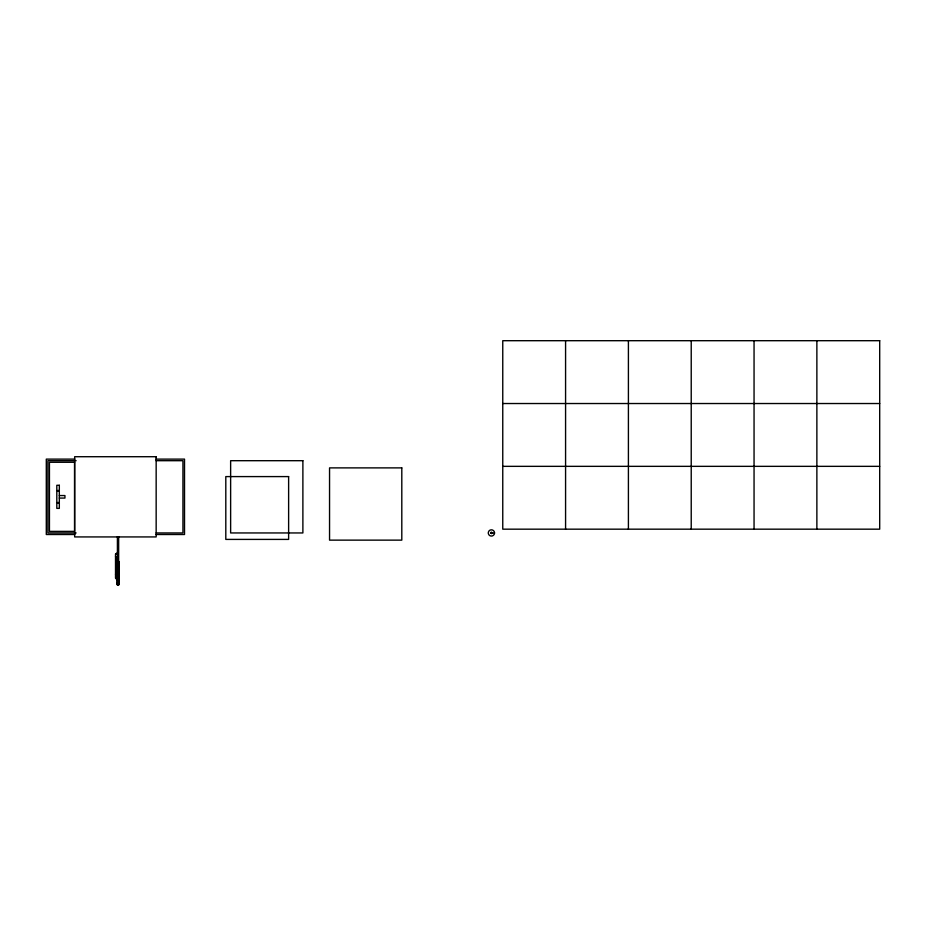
<?xml version="1.0" encoding="UTF-8"?>
<svg xmlns="http://www.w3.org/2000/svg" width="926" height="926" viewBox="0 0 926 926"><rect width="100%" height="100%" fill="white"/><g stroke="black" fill="none" stroke-linecap="round" stroke-linejoin="round"><path stroke-width="1.39" d="M115.518 574.363L116.456 573.414M117.405 554.026L116.456 553.366L115.518 554.026L115.518 578.125L116.456 579.074L118.655 578.183M116.456 578.958L116.456 557.359L117.405 556.688M502.76 403.528L879.7 403.528M74.856 459.122L46.3 459.122L46.3 534.51L74.856 534.51M155.962 459.122L184.517 459.122L184.517 534.51L155.962 534.51M76.14 460.697L47.874 460.697L47.874 532.948L76.14 532.948M156.089 460.697L182.943 460.697L182.943 532.948L156.089 532.948M502.76 466.345L879.7 466.345M59.322 495.56L64.936 495.56L64.936 498.072L59.322 498.072M491.405 532.948L494.553 532.948A3.148 3.148 0 0 0 489.842 530.216A3.148 3.148 0 0 0 489.842 535.668A3.148 3.148 0 0 0 494.553 532.948M117.405 561.422L118.655 561.318M117.405 561.55L118.655 561.55M117.405 561.839L118.655 561.839M117.405 562.001L118.655 561.897M117.405 562.14L118.655 562.14M117.405 562.429L118.655 562.418M117.405 562.719L118.655 562.719M118.655 562.996L117.405 562.996L118.655 563.158M117.405 563.286L118.655 563.286M118.655 563.564L117.405 563.575L118.655 563.726M117.405 563.853L118.655 563.853M118.655 564.131L117.405 564.131L118.655 564.293M117.405 564.42L118.655 564.42M117.405 564.686L118.655 564.698L117.405 564.848M117.405 564.976L118.655 564.976M117.405 565.288L118.655 565.242M117.405 565.392L118.655 565.392M117.405 565.52L118.655 565.52M118.655 565.786L117.405 565.832L118.655 566.064M117.405 566.365L118.655 566.469M117.405 566.596L118.655 566.596M118.655 566.851L117.405 566.851L118.655 566.99M117.405 567.129L118.655 567.129M117.405 567.383L118.655 567.418L117.405 567.522M117.405 567.65L118.655 567.65M117.405 567.881L118.655 567.904M117.405 568.032L118.655 568.159M117.405 568.39L118.655 568.39M117.405 568.448L118.655 568.414M117.405 568.668L118.655 568.668M117.405 568.9L118.655 568.946M117.405 569.039L118.655 569.166M117.405 569.444L118.655 569.536M117.405 569.664L118.655 569.664M117.405 569.884L118.655 569.93M117.405 570.022L118.655 570.022M117.405 570.15L118.655 570.15M117.405 570.381L118.655 570.497M117.405 570.624L118.655 570.624M117.405 570.833L118.655 570.856M117.405 570.972L118.655 571.099M117.405 571.435L118.655 571.33M117.405 571.562L118.655 571.562M117.405 571.793L118.655 571.805M117.405 571.898L118.655 572.025M117.405 572.245L118.655 572.256M117.405 572.337L118.655 572.337M117.405 572.465L118.655 572.465M117.405 572.696L118.655 572.789M117.405 572.916L118.655 572.916M117.405 573.125L118.655 573.217M117.405 573.344L118.655 573.344M117.405 573.564L118.655 573.53M117.405 573.645L118.655 573.773M117.405 573.981L118.655 573.981M117.405 574.074L118.655 574.074M117.405 574.189L118.655 574.363L117.405 574.398M117.405 574.606L118.655 574.606M117.405 574.768L118.655 574.803M117.405 575.011L118.655 575.011M117.405 575.196L118.655 575.173M117.405 575.405L118.655 575.405M117.405 575.602L118.655 575.671M117.405 575.798L118.655 575.798M117.405 575.972L118.655 575.949M117.405 576.18L118.655 576.18M117.405 576.366L118.655 576.435M118.655 576.551L117.405 576.69L118.655 576.794M117.405 576.921L118.655 577.072M117.405 577.095L118.655 577.153M118.655 577.454L117.405 577.43L118.655 577.627M117.405 577.801L118.655 577.847M117.405 577.974L118.655 577.974M117.405 578.299L118.655 578.414L117.405 578.437M117.405 578.634L118.655 578.75M117.405 578.831L118.655 578.947M117.405 579.097L118.655 579.144M117.405 579.352L118.655 579.375M117.405 579.56L118.655 579.445M117.405 579.711L118.655 579.734M117.405 579.954L118.655 579.942M117.405 580L118.655 580.139L117.405 580.301M117.405 580.498L118.655 580.544M117.405 580.567L118.655 580.683M117.405 580.81L118.655 580.833M117.405 581.077L118.655 581.065M117.405 581.32L118.655 581.262M118.655 581.505L117.405 581.435L118.655 581.678M117.405 581.898L118.655 581.725M118.655 582.003L117.405 582.014L118.655 582.222M117.405 582.361L118.655 582.431M117.405 582.535L118.655 582.616M117.405 582.72L118.655 582.801M117.405 582.905L118.655 582.975M117.405 583.253L118.655 583.102M117.405 583.334L118.655 583.403M117.405 583.6L118.655 583.565M117.405 583.808L118.655 583.82M117.405 583.97L118.655 583.959M117.405 584.179L118.655 584.04M117.405 584.41L118.655 584.271M117.405 584.595L118.655 584.561M117.405 584.7L118.655 584.619M115.518 556.688L116.456 557.359M816.871 340.699L816.871 529.174M754.053 340.699L754.053 529.174M691.224 340.699L691.224 529.174M628.407 340.699L628.407 529.174M565.578 340.699L565.578 529.174M118.655 536.605L118.655 585.255M117.405 536.605L117.405 585.255M116.456 553.366L116.456 554.234M490.63 532.89C492.516 535.494 492.088 530.285 490.63 532.832M879.7 340.699L502.76 340.699L502.76 529.174L879.7 529.174L879.7 340.699M156.158 456.715L74.659 456.715L74.659 536.93L156.158 536.93L156.158 456.715M302.883 460.697L230.632 460.697L230.632 532.948L302.883 532.948L302.883 460.697M74.566 462.271L49.437 462.271L49.437 531.374L74.566 531.374L74.566 462.271M401.803 467.885L329.552 467.885L329.552 540.136L401.803 540.136L401.803 467.885M288.623 476.589L225.805 476.589L225.805 539.407L288.623 539.407L288.623 476.589M59.322 485.282L56.81 485.282L56.81 490.433L59.322 490.433L59.322 485.282M59.322 491.197L56.81 491.197L56.81 502.448L59.322 502.448L59.322 491.197M59.322 503.2L56.81 503.2L56.81 508.362L59.322 508.362L59.322 503.2"/></g></svg>
